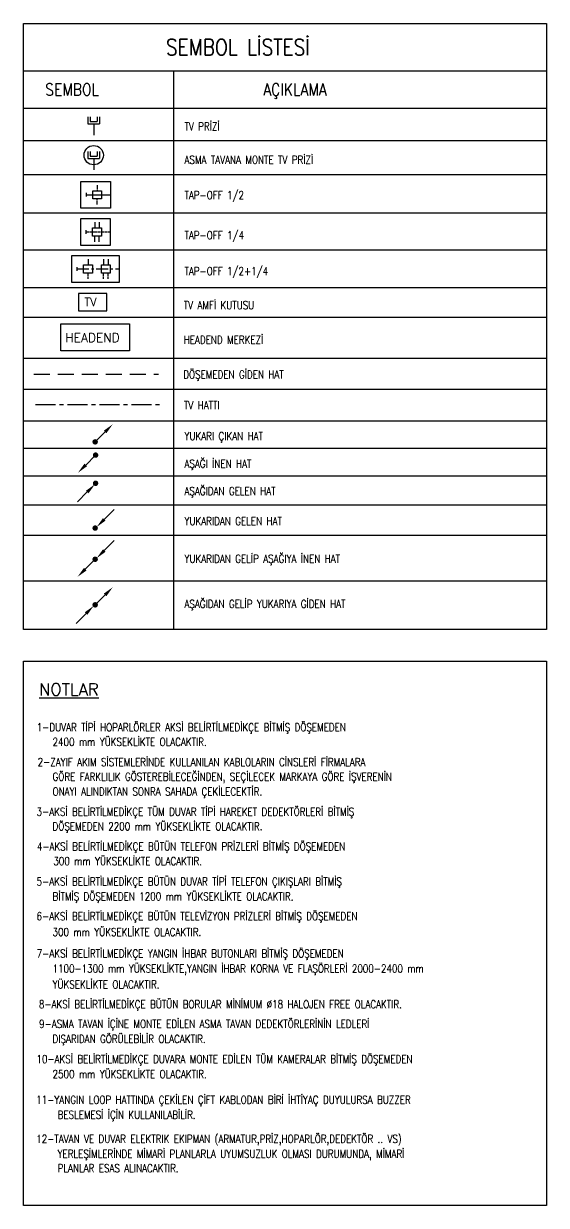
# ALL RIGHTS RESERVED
# Model space of a CAD drawing. Extents: x -9058 to 11890, y 0 to 8114.
# Drawn here: x -1026 to -373, y 6637 to 8114 of the extents above; entities that cross this region are included whole.
import ezdxf
from ezdxf.enums import TextEntityAlignment as Align

# ---------------------------------------------------------------- set-up
doc = ezdxf.new("R2010")
doc.units = 0
doc.header["$LTSCALE"] = 10
doc.header["$MEASUREMENT"] = 0
for name, pattern in [('CENTER', [2, 1.25, -0.25, 0.25, -0.25]), ('HIDDEN', [0.375, 0.25, -0.125]), ('HIDDEN2', [4.7625, 3.175, -1.5875])]:
    doc.linetypes.add(name, pattern=pattern)
for name, color, linetype, lineweight in [('E-AŞAĞI İNEN HAT', 7, 'Continuous', 30), ('E-AŞAĞIDAN GELEN HAT', 7, 'Continuous', 30), ('E-AŞAĞIDAN GELİP YUKARIYA GİDEN HAT', 7, 'Continuous', 30), ('E-DUVAR TİPİ TV ÇIKIŞI', 7, 'Continuous', 30), ('E-HEADEND MERKEZİ', 7, 'Continuous', 30), ('E-KABLO', 7, 'Continuous', 30), ('E-TV', 7, 'Continuous', 30), ('E-TV AMFİ KUTUSU', 7, 'Continuous', 30), ('E-TV PRİZİ', 7, 'Continuous', 30), ('E-YAZI', 7, 'Continuous', 30), ('E-YUKARI ÇIKAN HAT', 7, 'Continuous', 30), ('E-YUKARIDAN GELEN HAT', 7, 'Continuous', 30), ('E-YUKARIDAN GELİP AŞAĞIYA İNEN HAT', 7, 'Continuous', 30)]:
    doc.layers.add(name, color=color, linetype=linetype, lineweight=lineweight)
doc.styles.add('E-YAZI', font='txttw.shx')

# ---------------------------------------------------------------- blocks, each defined once
blk = doc.blocks.new('100_TV AMFİ KUTUSU')
at = {"layer": 'E-TV AMFİ KUTUSU', "color": 4}
blk.add_lwpolyline([(-1.82, 0.48), (1.72, 0.48), (1.72, 2.62), (-1.82, 2.62)], close=True, dxfattribs=at)
at = {"layer": 'E-TV AMFİ KUTUSU', "color": 3, "style": 'E-YAZI'}
blk.add_text('TV', height=1.054, dxfattribs=at).set_placement((-1.11, 1.05))
blk = doc.blocks.new('TAP-OFF 1 2')
at = {"layer": 'E-TV', "color": 6, "linetype": 'CENTER', "ltscale": 3}
blk.add_line((0, 18.9), (0, 56.9), dxfattribs=at)
at = {"layer": 'E-TV', "color": 6, "linetype": 'CENTER', "ltscale": 0.5}
for p, q in [((-15.3, 36.1), (-6.4, 36.1)), ((-2.9, 18.9), (2.9, 18.9)), ((15.3, 36.1), (6.4, 36.1))]:
    blk.add_line(p, q, dxfattribs=at)
at = {"layer": 'E-TV', "color": 3}
blk.add_lwpolyline([(-21, 56.9), (21, 56.9), (21, 10.8), (-21, 10.8)], close=True, dxfattribs=at)
at = {"layer": 'E-TV', "color": 4}
blk.add_lwpolyline([(6.4, 29.2), (-6.4, 29.2), (-6.4, 43.1), (6.4, 43.1)], close=True, dxfattribs=at)
blk = doc.blocks.new('TAP-OFF 1 4')
at = {"layer": 'E-TV', "color": 6, "linetype": 'CENTER', "ltscale": 0.5}
for p, q in [((189, 29), (189, -29)), ((327, 153), (327, 64)), ((397, 153), (397, 64)), ((327, -153), (327, -64)), ((397, -153), (397, -64))]:
    blk.add_line(p, q, dxfattribs=at)
at = {"layer": 'E-TV', "color": 6, "linetype": 'CENTER', "ltscale": 3}
blk.add_line((189, 0), (570, 0), dxfattribs=at)
at = {"layer": 'E-TV', "color": 3}
blk.add_lwpolyline([(570, 210), (570, -210), (108, -210), (108, 210)], close=True, dxfattribs=at)
at = {"layer": 'E-TV', "color": 4}
blk.add_lwpolyline([(292, -64), (292, 64), (431, 64), (431, -64)], close=True, dxfattribs=at)
blk = doc.blocks.new('E-DUVAR TİPİ TV ÇIKIŞI')
at = {"layer": 'E-DUVAR TİPİ TV ÇIKIŞI', "color": 4}
for p, q in [((-24.6, 77.5), (-24.6, 48)), ((-14.7, 77.5), (-14.7, 57.8)), ((-14.7, 57.8), (14.7, 57.8)), ((14.7, 77.5), (14.7, 57.8)), ((24.6, 77.5), (24.6, 48)), ((-24.6, 48), (24.6, 48)), ((0, 48), (0, 0))]:
    blk.add_line(p, q, dxfattribs=at)
at = {"layer": 'E-DUVAR TİPİ TV ÇIKIŞI', "color": 3, "linetype": 'Continuous', "ltscale": 0.07}
blk.add_circle((0, 61.4), 40.2, dxfattribs=at)
blk = doc.blocks.new('TAP-OFF 1 2+1 4')
at = {"layer": 'E-TV', "color": 6, "linetype": 'CENTER', "ltscale": 0.5}
for p, q in [((50, 5.7), (50, -5.7)), ((84.5, 30.7), (84.5, 12.8)), ((133, 30.7), (133, 12.8)), ((147, 30.7), (147, 12.8)), ((84.5, -30.7), (84.5, -12.8)), ((133, -30.7), (133, -12.8)), ((147, -30.7), (147, -12.8))]:
    blk.add_line(p, q, dxfattribs=at)
at = {"layer": 'E-TV', "color": 6, "linetype": 'CENTER', "ltscale": 3}
blk.add_line((50, 0), (181.6, 0), dxfattribs=at)
at = {"layer": 'E-TV', "color": 3}
blk.add_lwpolyline([(181.6, 42), (181.6, -42), (33.9, -42), (33.9, 42)], close=True, dxfattribs=at)
at = {"layer": 'E-TV', "color": 4}
for points in [[(70.6, -12.8), (70.6, 12.8), (98.4, 12.8), (98.4, -12.8)], [(126.1, -12.8), (126.1, 12.8), (153.9, 12.8), (153.9, -12.8)]]:
    blk.add_lwpolyline(points, close=True, dxfattribs=at)
blk = doc.blocks.new('100_YUKARI ÇIKAN HAT')
at = {"layer": 'E-YUKARI ÇIKAN HAT', "color": 3, "linetype": 'Continuous'}
blk.add_line((2.47, 2.47), (0, 0), dxfattribs=at)
at = {"layer": 'E-YUKARI ÇIKAN HAT', "color": 4, "linetype": 'Continuous', "const_width": 0.675}
blk.add_lwpolyline([(-0.34, 0, 1), (0.34, 0, 1)], format="xyb", close=True, dxfattribs=at)
at = {"layer": 'E-YUKARI ÇIKAN HAT', "color": 3, "linetype": 'Continuous'}
blk.add_solid([(2.15, 2.79), (2.79, 2.15), (4.38, 4.38)], dxfattribs=at)
blk = doc.blocks.new('100_AŞAĞI İNEN HAT')
at = {"layer": 'E-AŞAĞI İNEN HAT', "color": 3, "linetype": 'Continuous'}
blk.add_line((-2.47, -2.47), (0, 0), dxfattribs=at)
at = {"layer": 'E-AŞAĞI İNEN HAT', "color": 4, "linetype": 'Continuous', "const_width": 0.675}
blk.add_lwpolyline([(-0.34, 0, 1), (0.34, 0, 1)], format="xyb", close=True, dxfattribs=at)
at = {"layer": 'E-AŞAĞI İNEN HAT', "color": 3, "linetype": 'Continuous'}
blk.add_solid([(-2.15, -2.79), (-2.79, -2.15), (-4.38, -4.38)], dxfattribs=at)
blk = doc.blocks.new('100_AŞAĞIDAN GELEN HAT')
at = {"layer": 'E-AŞAĞIDAN GELEN HAT', "color": 3, "linetype": 'Continuous'}
blk.add_line((-2.07, -2.17), (-4.55, -4.64), dxfattribs=at)
at = {"layer": 'E-AŞAĞIDAN GELEN HAT', "color": 4, "linetype": 'Continuous', "const_width": 0.675}
blk.add_lwpolyline([(-0.34, 0, 1), (0.34, 0, 1)], format="xyb", close=True, dxfattribs=at)
at = {"layer": 'E-AŞAĞIDAN GELEN HAT', "color": 3, "linetype": 'Continuous'}
blk.add_solid([(-2.39, -1.85), (-1.76, -2.49), (-0.16, -0.26)], dxfattribs=at)
blk = doc.blocks.new('100_YUKARIDAN GELEN HAT')
at = {"layer": 'E-YUKARIDAN GELEN HAT', "color": 3, "linetype": 'Continuous'}
blk.add_line((2.28, 2.17), (4.75, 4.65), dxfattribs=at)
at = {"layer": 'E-YUKARIDAN GELEN HAT', "color": 4, "linetype": 'Continuous', "const_width": 0.675}
blk.add_lwpolyline([(-0.34, 0, 1), (0.34, 0, 1)], format="xyb", close=True, dxfattribs=at)
at = {"layer": 'E-YUKARIDAN GELEN HAT', "color": 3, "linetype": 'Continuous'}
blk.add_solid([(2.59, 1.86), (1.96, 2.49), (0.37, 0.27)], dxfattribs=at)
blk = doc.blocks.new('100_YUKARIDAN GELİP AŞAĞIYA İNEN HAT')
at = {"layer": 'E-YUKARIDAN GELİP AŞAĞIYA İNEN HAT', "color": 3, "linetype": 'Continuous'}
for p, q in [((2.28, 2.17), (4.75, 4.65)), ((-2.47, -2.47), (0, 0))]:
    blk.add_line(p, q, dxfattribs=at)
at = {"layer": 'E-YUKARIDAN GELİP AŞAĞIYA İNEN HAT', "color": 4, "linetype": 'Continuous', "const_width": 0.675}
blk.add_lwpolyline([(-0.34, 0, 1), (0.34, 0, 1)], format="xyb", close=True, dxfattribs=at)
at = {"layer": 'E-YUKARIDAN GELİP AŞAĞIYA İNEN HAT', "color": 3, "linetype": 'Continuous'}
for points in [[(2.59, 1.86), (1.96, 2.49), (0.37, 0.27)], [(-2.15, -2.79), (-2.79, -2.15), (-4.38, -4.38)]]:
    blk.add_solid(points, dxfattribs=at)
blk = doc.blocks.new('100_AŞAĞIDAN GELİP YUKARIYA GİDEN HAT')
at = {"layer": 'E-AŞAĞIDAN GELİP YUKARIYA GİDEN HAT', "color": 3, "linetype": 'Continuous'}
for p, q in [((2.47, 2.47), (0, 0)), ((-2.28, -2.17), (-4.75, -4.65))]:
    blk.add_line(p, q, dxfattribs=at)
at = {"layer": 'E-AŞAĞIDAN GELİP YUKARIYA GİDEN HAT', "color": 4, "linetype": 'Continuous', "const_width": 0.675}
blk.add_lwpolyline([(0.34, 0, 1), (-0.34, 0, 1)], format="xyb", close=True, dxfattribs=at)
at = {"layer": 'E-AŞAĞIDAN GELİP YUKARIYA GİDEN HAT', "color": 3, "linetype": 'Continuous'}
for points in [[(2.15, 2.79), (2.79, 2.15), (4.38, 4.38)], [(-2.59, -1.86), (-1.96, -2.49), (-0.37, -0.27)]]:
    blk.add_solid(points, dxfattribs=at)
blk = doc.blocks.new('100_TV PRİZİ')
at = {"layer": 'E-TV PRİZİ', "color": 4}
for p, q in [((-1.23, 3.87), (-1.23, 2.4)), ((-0.74, 3.87), (-0.74, 2.89)), ((-0.74, 2.89), (0.74, 2.89)), ((0.74, 3.87), (0.74, 2.89)), ((1.23, 3.87), (1.23, 2.4)), ((-1.23, 2.4), (1.23, 2.4)), ((0, 2.4), (0, 0))]:
    blk.add_line(p, q, dxfattribs=at)
blk = doc.blocks.new('10_HEADEND MERKEZİ')
at = {"layer": 'E-HEADEND MERKEZİ', "color": 4}
blk.add_lwpolyline([(-43, 34), (43, 34), (43, 0), (-43, 0)], close=True, dxfattribs=at)
at = {"layer": 'E-HEADEND MERKEZİ', "color": 3, "style": 'E-YAZI'}
blk.add_text('HEADEND', height=11.2, dxfattribs=at).set_placement((-37.4, 11.1))

msp = doc.modelspace()

# ---------------------------------------------------------------- linework, layer by layer
at = {"layer": 'E-KABLO', "color": 6, "linetype": 'HIDDEN', "ltscale": 8}
msp.add_line((-1013.13, 7675.71), (-857.32, 7675.71), dxfattribs=at)
at = {"layer": 'E-KABLO', "color": 6, "linetype": 'CENTER', "ltscale": 2}
msp.add_line((-1011.32, 7637.86), (-853.64, 7637.86), dxfattribs=at)
at = {"layer": 'E-KABLO'}
msp.add_lwpolyline([(-1025.96, 7316.77), (-372.67, 7316.77), (-372.67, 6636.81), (-1025.96, 6636.81)], close=True, dxfattribs=at)
at = {"layer": 'E-YAZI', "color": 4}
for p, q in [((-1025.96, 7356.51), (-1025.96, 8113.66)), ((-1025.96, 8113.66), (-372.67, 8113.66)), ((-372.67, 8113.66), (-372.67, 7356.51)), ((-1025.96, 8054.75), (-372.67, 8054.75)), ((-1025.96, 8007.87), (-372.67, 8007.87)), ((-372.67, 7356.51), (-1025.96, 7356.51))]:
    msp.add_line(p, q, dxfattribs=at)
at = {"layer": 'E-YAZI', "color": 7}
for p, q in [((-838.05, 7356.51), (-838.05, 8054.75)), ((-1025.96, 8007.87), (-372.67, 8007.87)), ((-1025.96, 8007.87), (-372.67, 8007.87)), ((-1025.96, 7967.69), (-372.67, 7967.69)), ((-1025.96, 7925.13), (-372.67, 7925.13)), ((-1025.96, 7877.39), (-372.67, 7877.39)), ((-1025.96, 7831.05), (-372.67, 7831.05)), ((-1025.96, 7783.96), (-372.67, 7783.96)), ((-372.67, 7746.51), (-1025.96, 7746.51)), ((-1025.96, 7695.48), (-372.67, 7695.48)), ((-372.67, 7656.26), (-1025.96, 7656.26)), ((-372.67, 7617.04), (-1025.96, 7617.04)), ((-372.67, 7582.55), (-1025.96, 7582.55)), ((-372.67, 7548.06), (-1025.96, 7548.06)), ((-372.67, 7511.7), (-1025.96, 7511.7)), ((-372.67, 7473.8), (-1025.96, 7473.8)), ((-372.67, 7416.84), (-1025.96, 7416.84))]:
    msp.add_line(p, q, dxfattribs=at)

# ---------------------------------------------------------------- block references
at = {"layer": 'E-AŞAĞI İNEN HAT', "xscale": 5, "yscale": 5, "zscale": 5}
msp.add_blockref('100_AŞAĞI İNEN HAT', (-936.06, 7574.42, 0), dxfattribs=at)
at = {"layer": 'E-AŞAĞIDAN GELEN HAT', "xscale": 5, "yscale": 5, "zscale": 5}
msp.add_blockref('100_AŞAĞIDAN GELEN HAT', (-936.06, 7539.21, 0), dxfattribs=at)
at = {"layer": 'E-AŞAĞIDAN GELİP YUKARIYA GİDEN HAT', "xscale": 5, "yscale": 5, "zscale": 5}
msp.add_blockref('100_AŞAĞIDAN GELİP YUKARIYA GİDEN HAT', (-936.58, 7387.31, 0), dxfattribs=at)
at = {"layer": 'E-DUVAR TİPİ TV ÇIKIŞI', "color": 6, "linetype": 'HIDDEN2', "ltscale": 0.07, "xscale": 0.3, "yscale": 0.3, "zscale": 0.3}
msp.add_blockref('E-DUVAR TİPİ TV ÇIKIŞI', (-938.4, 7930.82), dxfattribs=at)
at = {"layer": 'E-HEADEND MERKEZİ', "color": 6}
msp.add_blockref('10_HEADEND MERKEZİ', (-936.58, 7704.65, 0), dxfattribs=at)
at = {"layer": 'E-TV', "xscale": 0.8, "yscale": 0.8, "zscale": 0.8, "rotation": 270.0009058091026}
msp.add_blockref('TAP-OFF 1 2', (-962.98, 7899.74), dxfattribs=at)
at = {"layer": 'E-TV', "xscale": 0.08, "yscale": 0.08, "zscale": 0.08}
msp.add_blockref('TAP-OFF 1 4', (-963.21, 7853.33), dxfattribs=at)
at = {"layer": 'E-TV', "ltscale": 0.07, "xscale": 0.4, "yscale": 0.4, "zscale": 0.4}
msp.add_blockref('TAP-OFF 1 2+1 4', (-979.29, 7807.14), dxfattribs=at)
at = {"layer": 'E-TV AMFİ KUTUSU', "xscale": 10, "yscale": 10, "zscale": 10}
msp.add_blockref('100_TV AMFİ KUTUSU', (-939, 7750.07), dxfattribs=at)
at = {"layer": 'E-TV PRİZİ', "xscale": 6, "yscale": 6, "zscale": 6}
msp.add_blockref('100_TV PRİZİ', (-938.4, 7974.12), dxfattribs=at)
at = {"layer": 'E-YUKARI ÇIKAN HAT', "xscale": 5, "yscale": 5, "zscale": 5}
msp.add_blockref('100_YUKARI ÇIKAN HAT', (-936.58, 7590.98, 0), dxfattribs=at)
at = {"layer": 'E-YUKARIDAN GELEN HAT', "xscale": 5, "yscale": 5, "zscale": 5}
msp.add_blockref('100_YUKARIDAN GELEN HAT', (-936.58, 7483.22, 0), dxfattribs=at)
at = {"layer": 'E-YUKARIDAN GELİP AŞAĞIYA İNEN HAT', "xscale": 5, "yscale": 5, "zscale": 5}
msp.add_blockref('100_YUKARIDAN GELİP AŞAĞIYA İNEN HAT', (-936.58, 7444.27, 0), dxfattribs=at)

# ---------------------------------------------------------------- texts
at = {"layer": 'E-YAZI', "color": 4, "style": 'E-YAZI', "width": 0.85}
for s, height, p in [('SEMBOL LİSTESİ', 20, (-758.06, 8084.21)), ('SEMBOL', 15, (-965.38, 8031.37)), ('AÇIKLAMA', 15, (-686.89, 8031.37))]:
    msp.add_text(s, height=height, dxfattribs=at).set_placement(p, align=Align.MIDDLE_CENTER)
at = {"layer": 'E-YAZI', "color": 3, "style": 'E-YAZI', "width": 0.8}
for s, p in [('TV PRİZİ', (-824.94, 7980.23)), ('ASMA TAVANA MONTE TV PRİZİ', (-824.94, 7938.53)), ('TAP-OFF 1/2', (-824.94, 7894.34)), ('TAP-OFF 1/4', (-824.94, 7844.21)), ('TAP-OFF 1/2+1/4', (-824.94, 7799.39)), ('TV AMFİ KUTUSU', (-825.87, 7756.84)), ('HEADEND MERKEZİ', (-825.87, 7713.48)), ('DÖŞEMEDEN GİDEN HAT', (-826.43, 7670.2)), ('TV HATTI', (-825.54, 7631.73)), ('YUKARI ÇIKAN HAT', (-824.94, 7593.14)), ('AŞAĞI İNEN HAT', (-824.94, 7558.72)), ('AŞAĞIDAN GELEN HAT', (-824.94, 7524.44)), ('YUKARIDAN GELEN HAT', (-824.94, 7486.91)), ('YUKARIDAN GELİP AŞAĞIYA İNEN HAT', (-824.94, 7439.94)), ('AŞAĞIDAN GELİP YUKARIYA GİDEN HAT', (-824.94, 7383.38)), ('1-DUVAR TİPİ HOPARLÖRLER AKSİ BELİRTİLMEDİKÇE BİTMİŞ DÖŞEMEDEN', (-1009.61, 7229.27, 0)), ('2400 mm YÜKSEKLİKTE OLACAKTIR.', (-989.8, 7210.96, 0)), ('2-ZAYIF AKIM SİSTEMLERİNDE KULLANILAN KABLOLARIN CİNSLERİ FİRMALARA', (-1008.48, 7185.83, 0)), ('GÖRE FARKLILIK GÖSTEREBİLECEĞİNDEN, SEÇİLECEK MARKAYA GÖRE İŞVERENİN', (-989.8, 7167.52, 0)), ('ONAYI ALINDIKTAN SONRA SAHADA ÇEKİLECEKTİR.', (-989.8, 7148.9, 0)), ('3-AKSİ BELİRTİLMEDİKÇE TÜM DUVAR TİPİ HAREKET DEDEKTÖRLERİ BİTMİŞ', (-1009.78, 7123.77, 0)), ('DÖŞEMEDEN 2200 mm YÜKSEKLİKTE OLACAKTIR.', (-989.8, 7105.46, 0)), ('4-AKSİ BELİRTİLMEDİKÇE BÜTÜN TELEFON PRİZLERİ BİTMİŞ DÖŞEMEDEN', (-1009.45, 7080.33, 0)), ('300 mm YÜKSEKLİKTE OLACAKTIR.', (-988.83, 7062.02, 0)), ('5-AKSİ BELİRTİLMEDİKÇE BÜTÜN DUVAR TİPİ TELEFON ÇIKIŞLARI BİTMİŞ', (-1009.78, 7036.47, 0)), ('BİTMİŞ DÖŞEMEDEN 1200 mm YÜKSEKLİKTE OLACAKTIR.', (-989.8, 7017.95, 0)), ('6-AKSİ BELİRTİLMEDİKÇE BÜTÜN TELEVİZYON PRİZLERİ BİTMİŞ DÖŞEMEDEN', (-1009.78, 6993.17, 0)), ('300 mm YÜKSEKLİKTE OLACAKTIR.', (-989.8, 6973.39, 0)), ('7-AKSİ BELİRTİLMEDİKÇE YANGIN İHBAR BUTONLARI BİTMİŞ DÖŞEMEDEN', (-1009.61, 6946.53, 0)), ('1100-1300 mm YÜKSEKLİKTE,YANGIN İHBAR KORNA VE FLAŞÖRLERİ 2000-2400 mm', (-989.8, 6927.69, 0)), ('YÜKSEKLİKTE OLACAKTIR.', (-989.8, 6907.85, 0)), ('8-AKSİ BELİRTİLMEDİKÇE BÜTÜN BORULAR MİNİMUM %%C18 HALOJEN FREE OLACAKTIR.', (-1006.83, 6883.08, 0)), ('9-ASMA TAVAN İÇİNE MONTE EDİLEN ASMA TAVAN DEDEKTÖRLERİNİN LEDLERİ', (-1006.61, 6858.53, 0)), ('DIŞARIDAN GÖRÜLEBİLİR OLACAKTIR.', (-989.8, 6839.77, 0)), ('10-AKSİ BELİRTİLMEDİKÇE DUVARA MONTE EDİLEN TÜM KAMERALAR BİTMİŞ DÖŞEMEDEN', (-1009.92, 6814.61, 0)), ('2500 mm YÜKSEKLİKTE OLACAKTIR.', (-989.8, 6795.85, 0)), ('11-YANGIN LOOP HATTINDA ÇEKİLEN ÇİFT KABLODAN BİRİ İHTİYAÇ DUYULURSA BUZZER', (-1010.16, 6763.77, 0)), ('BESLEMESİ İÇİN KULLANILABİLİR.', (-983.5, 6745.01, 0)), ('12-TAVAN VE DUVAR ELEKTRIK EKIPMAN (ARMATUR,PRİZ,HOPARLÖR,DEDEKTÖR .. VS)', (-1010.16, 6714.91, 0)), ('YERLEŞİMLERİNDE MİMARİ PLANLARLA UYUMSUZLUK OLMASI DURUMUNDA, MİMARİ', (-983.5, 6696.15, 0)), ('PLANLAR ESAS ALINACAKTIR.', (-983.5, 6678.25, 0))]:
    msp.add_text(s, height=10, dxfattribs=at).set_placement(p)
at = {"layer": 'E-YAZI', "color": 4, "style": 'E-YAZI'}
msp.add_text('%%uNOTLAR', height=15, dxfattribs=at).set_placement((-1006.69, 7274.21, 0))

doc.saveas('drawing.dxf')
